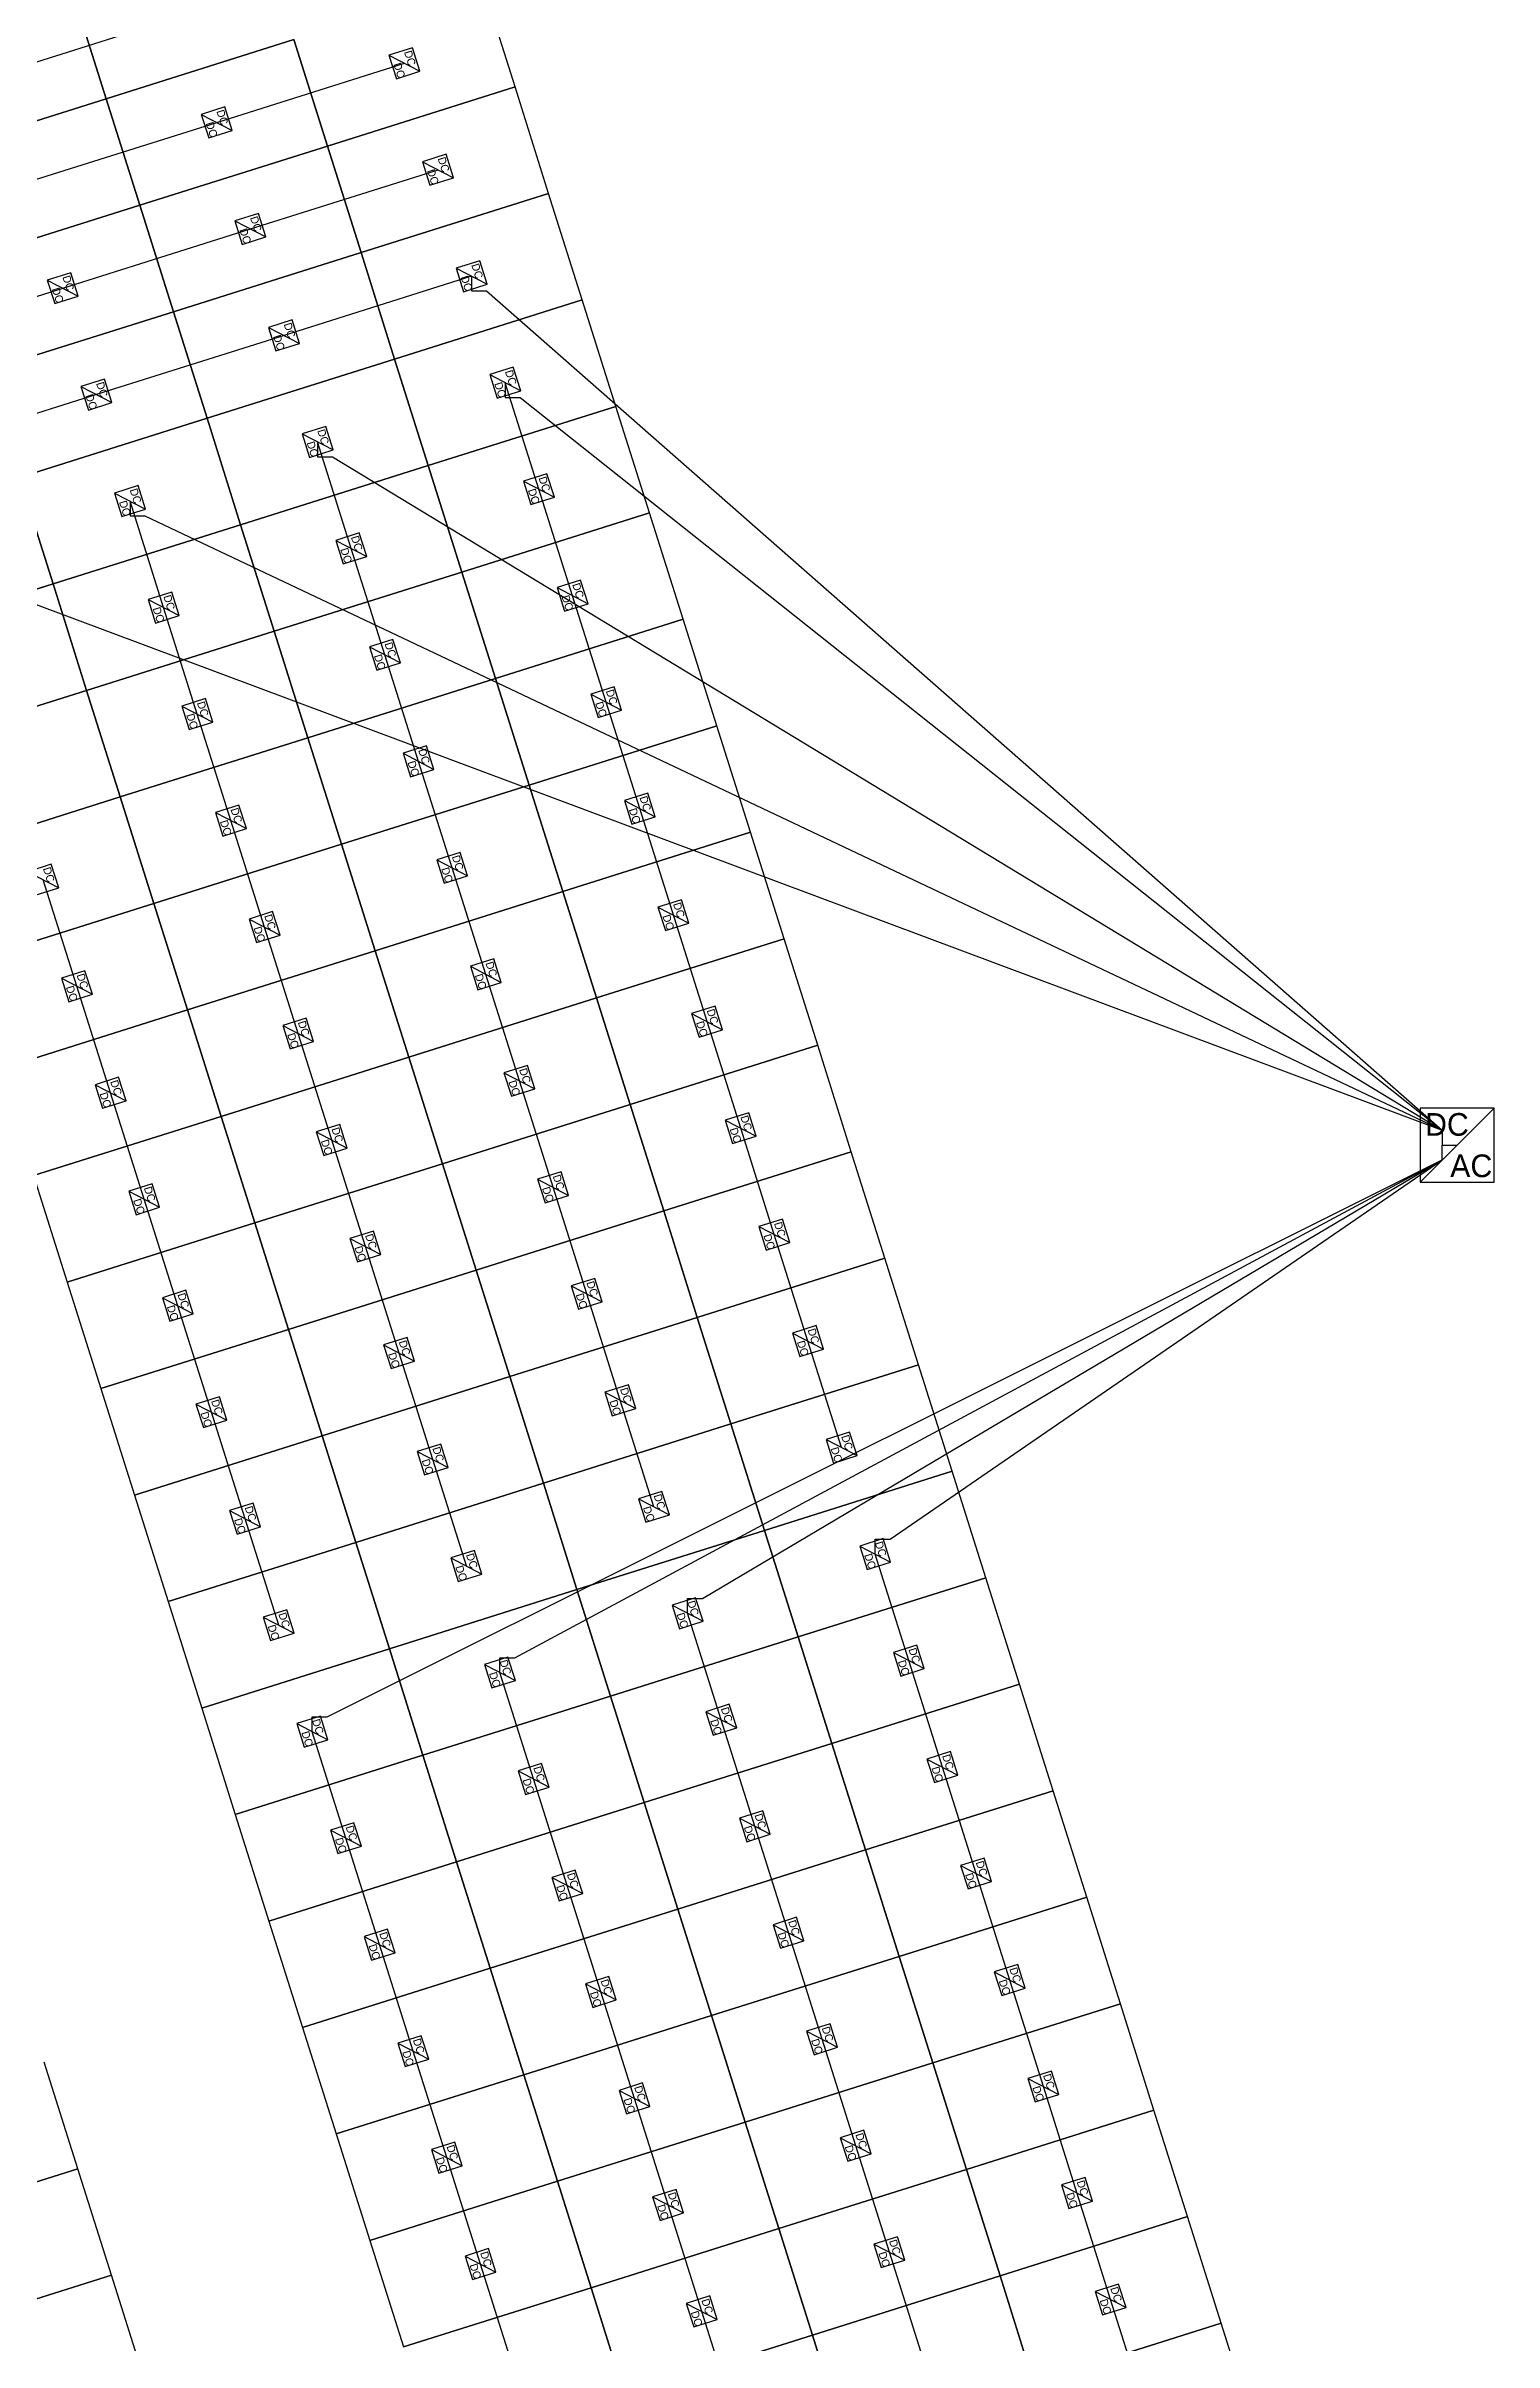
# Model space of a CAD drawing. Header units: feet. Extents: x -377 to 137, y -256 to 143.
# Drawn here: x -245.6 to -197.4, y -174.7 to -98.2 of the extents above; entities that cross this region are included whole.
import ezdxf

# ---------------------------------------------------------------- set-up
doc = ezdxf.new("R2010")
doc.units = ezdxf.units.FT
for name, color, linetype in [('Connections', 7, 'CONTINUOUS'), ('Inverters', 7, 'CONTINUOUS'), ('Modules', 7, 'CONTINUOUS'), ('Strings', 7, 'CONTINUOUS')]:
    doc.layers.add(name, color=color, linetype=linetype)

msp = doc.modelspace()

# ---------------------------------------------------------------- linework, layer by layer
at = {"layer": 'Connections', "color": 91}
for p, q in [((-231.413, -105.887), (-231.413, -106.379)), ((-231.413, -106.379), (-230.921, -106.379)), ((-230.921, -106.379), (-199.119, -134.318)), ((-230.294, -109.432), (-230.294, -109.924)), ((-230.294, -109.924), (-229.802, -109.924)), ((-229.802, -109.924), (-199.119, -134.318)), ((-236.537, -111.402), (-236.537, -111.894)), ((-236.537, -111.894), (-236.045, -111.894)), ((-236.045, -111.894), (-199.119, -134.318)), ((-242.78, -113.373), (-242.78, -113.865)), ((-242.78, -113.865), (-242.288, -113.865)), ((-242.288, -113.865), (-199.119, -134.318)), ((-248.53, -115.836), (-199.119, -134.318)), ((-199.119, -134.318), (-199.119, -134.811)), ((-199.119, -134.318), (-199.119, -134.811)), ((-199.119, -134.318), (-199.119, -134.811)), ((-199.119, -134.318), (-199.119, -134.811)), ((-199.119, -134.318), (-199.119, -134.811)), ((-199.119, -135.303), (-199.119, -134.811)), ((-199.119, -134.811), (-198.626, -134.811)), ((-199.119, -135.303), (-199.119, -134.811)), ((-199.119, -134.811), (-198.626, -134.811)), ((-199.119, -135.303), (-199.119, -134.811)), ((-199.119, -134.811), (-198.626, -134.811)), ((-199.119, -135.303), (-199.119, -134.811)), ((-199.119, -134.811), (-198.626, -134.811)), ((-199.119, -134.811), (-198.626, -134.811)), ((-199.119, -134.811), (-198.626, -134.811)), ((-199.119, -134.811), (-198.626, -134.811)), ((-199.119, -134.811), (-198.626, -134.811)), ((-199.119, -134.811), (-198.626, -134.811)), ((-236.222, -153.844), (-199.119, -135.303)), ((-229.979, -151.873), (-199.119, -135.303)), ((-223.737, -149.903), (-199.119, -135.303)), ((-217.494, -147.932), (-199.119, -135.303)), ((-217.986, -148.424), (-217.986, -147.932)), ((-217.986, -147.932), (-217.494, -147.932)), ((-224.229, -150.395), (-224.229, -149.903)), ((-224.229, -149.903), (-223.737, -149.903)), ((-230.471, -152.366), (-230.471, -151.873)), ((-230.471, -151.873), (-229.979, -151.873)), ((-236.714, -154.336), (-236.714, -153.844)), ((-236.714, -153.844), (-236.222, -153.844))]:
    msp.add_line(p, q, dxfattribs=at)
at = {"layer": 'Inverters'}
for p, q in [((-197.396, -133.58), (-199.857, -133.58)), ((-199.857, -133.58), (-199.857, -136.041)), ((-199.857, -136.041), (-197.396, -133.58)), ((-197.396, -136.041), (-197.396, -133.58)), ((-199.857, -136.041), (-197.396, -136.041))]:
    msp.add_line(p, q, dxfattribs=at)
at = {"layer": 'Modules', "color": 254}
for p, q in [((-229.97, -99.585), (-231.089, -96.04)), ((-244.694, -96.436), (-243.575, -99.981)), ((-243.575, -99.981), (-244.694, -96.436)), ((-243.575, -99.981), (-237.332, -98.01)), ((-237.332, -98.01), (-243.575, -99.981)), ((-237.332, -98.01), (-236.213, -101.555)), ((-236.213, -101.555), (-237.332, -98.01)), ((-233.384, -98.283), (-234.166, -98.53)), ((-234.166, -98.53), (-233.919, -99.312)), ((-234.166, -98.53), (-233.137, -99.065)), ((-233.137, -99.065), (-233.384, -98.283)), ((-233.919, -99.312), (-233.137, -99.065)), ((-249.817, -101.951), (-243.575, -99.981)), ((-243.575, -99.981), (-249.817, -101.951)), ((-243.575, -99.981), (-242.456, -103.526)), ((-242.456, -103.526), (-243.575, -99.981)), ((-236.213, -101.555), (-229.97, -99.585)), ((-229.97, -99.585), (-236.213, -101.555)), ((-228.851, -103.129), (-229.97, -99.585)), ((-239.626, -100.253), (-240.408, -100.5)), ((-240.408, -100.5), (-240.162, -101.283)), ((-240.408, -100.5), (-239.379, -101.036)), ((-239.379, -101.036), (-239.626, -100.253)), ((-242.456, -103.526), (-236.213, -101.555)), ((-236.213, -101.555), (-242.456, -103.526)), ((-240.162, -101.283), (-239.379, -101.036)), ((-236.213, -101.555), (-235.094, -105.1)), ((-235.094, -105.1), (-236.213, -101.555)), ((-232.265, -101.828), (-233.047, -102.075)), ((-233.047, -102.075), (-232.8, -102.857)), ((-233.047, -102.075), (-232.018, -102.61)), ((-232.018, -102.61), (-232.265, -101.828)), ((-235.094, -105.1), (-228.851, -103.129)), ((-228.851, -103.129), (-235.094, -105.1)), ((-232.8, -102.857), (-232.018, -102.61)), ((-227.733, -106.674), (-228.851, -103.129)), ((-248.698, -105.496), (-242.456, -103.526)), ((-242.456, -103.526), (-248.698, -105.496)), ((-242.456, -103.526), (-241.337, -107.07)), ((-241.337, -107.07), (-242.456, -103.526)), ((-238.507, -103.798), (-239.289, -104.045)), ((-238.26, -104.58), (-238.507, -103.798)), ((-239.289, -104.045), (-239.043, -104.827)), ((-239.289, -104.045), (-238.26, -104.58)), ((-239.043, -104.827), (-238.26, -104.58)), ((-241.337, -107.07), (-235.094, -105.1)), ((-235.094, -105.1), (-241.337, -107.07)), ((-235.094, -105.1), (-233.975, -108.645)), ((-233.975, -108.645), (-235.094, -105.1)), ((-231.146, -105.372), (-231.928, -105.619)), ((-230.899, -106.155), (-231.146, -105.372)), ((-244.75, -105.769), (-245.532, -106.016)), ((-245.532, -106.016), (-245.285, -106.798)), ((-245.532, -106.016), (-244.503, -106.551)), ((-244.503, -106.551), (-244.75, -105.769)), ((-231.928, -105.619), (-231.681, -106.402)), ((-231.928, -105.619), (-230.899, -106.155)), ((-231.681, -106.402), (-230.899, -106.155)), ((-245.285, -106.798), (-244.503, -106.551)), ((-233.975, -108.645), (-227.733, -106.674)), ((-227.733, -106.674), (-233.975, -108.645)), ((-226.614, -110.219), (-227.733, -106.674)), ((-247.58, -109.041), (-241.337, -107.07)), ((-241.337, -107.07), (-247.58, -109.041)), ((-241.337, -107.07), (-240.218, -110.615)), ((-240.218, -110.615), (-241.337, -107.07)), ((-237.388, -107.343), (-238.171, -107.59)), ((-238.171, -107.59), (-237.924, -108.372)), ((-238.171, -107.59), (-237.141, -108.125)), ((-237.141, -108.125), (-237.388, -107.343)), ((-237.924, -108.372), (-237.141, -108.125)), ((-240.218, -110.615), (-233.975, -108.645)), ((-233.975, -108.645), (-240.218, -110.615)), ((-233.975, -108.645), (-232.856, -112.189)), ((-232.856, -112.189), (-233.975, -108.645)), ((-230.027, -108.917), (-230.809, -109.164)), ((-230.809, -109.164), (-230.562, -109.946)), ((-230.809, -109.164), (-229.78, -109.699)), ((-229.78, -109.699), (-230.027, -108.917)), ((-243.631, -109.314), (-244.413, -109.56)), ((-244.413, -109.56), (-244.166, -110.343)), ((-244.413, -109.56), (-243.384, -110.096)), ((-243.384, -110.096), (-243.631, -109.314)), ((-230.562, -109.946), (-229.78, -109.699)), ((-246.461, -112.586), (-240.218, -110.615)), ((-240.218, -110.615), (-246.461, -112.586)), ((-244.166, -110.343), (-243.384, -110.096)), ((-240.218, -110.615), (-239.099, -114.16)), ((-239.099, -114.16), (-240.218, -110.615)), ((-232.856, -112.189), (-226.614, -110.219)), ((-226.614, -110.219), (-232.856, -112.189)), ((-225.495, -113.764), (-226.614, -110.219)), ((-236.269, -110.888), (-237.052, -111.135)), ((-237.052, -111.135), (-236.805, -111.917)), ((-237.052, -111.135), (-236.023, -111.67)), ((-236.023, -111.67), (-236.269, -110.888)), ((-239.099, -114.16), (-232.856, -112.189)), ((-232.856, -112.189), (-239.099, -114.16)), ((-236.805, -111.917), (-236.023, -111.67)), ((-232.856, -112.189), (-231.737, -115.734)), ((-231.737, -115.734), (-232.856, -112.189)), ((-246.461, -112.586), (-245.342, -116.131)), ((-245.342, -116.131), (-246.461, -112.586)), ((-242.512, -112.858), (-243.294, -113.105)), ((-243.294, -113.105), (-243.047, -113.887)), ((-243.294, -113.105), (-242.265, -113.641)), ((-242.265, -113.641), (-242.512, -112.858)), ((-228.908, -112.462), (-229.69, -112.709)), ((-229.69, -112.709), (-229.443, -113.491)), ((-229.69, -112.709), (-228.661, -113.244)), ((-228.661, -113.244), (-228.908, -112.462)), ((-243.047, -113.887), (-242.265, -113.641)), ((-231.737, -115.734), (-225.495, -113.764)), ((-225.495, -113.764), (-231.737, -115.734)), ((-229.443, -113.491), (-228.661, -113.244)), ((-224.376, -117.308), (-225.495, -113.764)), ((-245.342, -116.131), (-239.099, -114.16)), ((-239.099, -114.16), (-245.342, -116.131)), ((-239.099, -114.16), (-237.98, -117.705)), ((-237.98, -117.705), (-239.099, -114.16)), ((-235.151, -114.433), (-235.933, -114.679)), ((-234.904, -115.215), (-235.151, -114.433)), ((-235.933, -114.679), (-235.686, -115.462)), ((-235.933, -114.679), (-234.904, -115.215)), ((-235.686, -115.462), (-234.904, -115.215)), ((-251.584, -118.101), (-245.342, -116.131)), ((-245.342, -116.131), (-251.584, -118.101)), ((-245.342, -116.131), (-244.223, -119.675)), ((-244.223, -119.675), (-245.342, -116.131)), ((-237.98, -117.705), (-231.737, -115.734)), ((-231.737, -115.734), (-237.98, -117.705)), ((-231.737, -115.734), (-230.618, -119.279)), ((-230.618, -119.279), (-231.737, -115.734)), ((-227.789, -116.007), (-228.571, -116.254)), ((-227.542, -116.789), (-227.789, -116.007)), ((-241.393, -116.403), (-242.175, -116.65)), ((-242.175, -116.65), (-241.928, -117.432)), ((-242.175, -116.65), (-241.146, -117.185)), ((-241.146, -117.185), (-241.393, -116.403)), ((-228.571, -116.254), (-228.324, -117.036)), ((-228.571, -116.254), (-227.542, -116.789)), ((-228.324, -117.036), (-227.542, -116.789)), ((-244.223, -119.675), (-237.98, -117.705)), ((-237.98, -117.705), (-244.223, -119.675)), ((-241.928, -117.432), (-241.146, -117.185)), ((-237.98, -117.705), (-236.861, -121.25)), ((-236.861, -121.25), (-237.98, -117.705)), ((-230.618, -119.279), (-224.376, -117.308)), ((-224.376, -117.308), (-230.618, -119.279)), ((-223.257, -120.853), (-224.376, -117.308)), ((-234.032, -117.977), (-234.814, -118.224)), ((-234.814, -118.224), (-234.567, -119.006)), ((-234.814, -118.224), (-233.785, -118.76)), ((-233.785, -118.76), (-234.032, -117.977)), ((-234.567, -119.006), (-233.785, -118.76)), ((-250.465, -121.646), (-244.223, -119.675)), ((-244.223, -119.675), (-250.465, -121.646)), ((-244.223, -119.675), (-243.104, -123.22)), ((-243.104, -123.22), (-244.223, -119.675)), ((-240.274, -119.948), (-241.056, -120.195)), ((-240.027, -120.73), (-240.274, -119.948)), ((-236.861, -121.25), (-230.618, -119.279)), ((-230.618, -119.279), (-236.861, -121.25)), ((-230.618, -119.279), (-229.499, -122.824)), ((-229.499, -122.824), (-230.618, -119.279)), ((-226.67, -119.552), (-227.452, -119.799)), ((-227.452, -119.799), (-227.205, -120.581)), ((-227.452, -119.799), (-226.423, -120.334)), ((-226.423, -120.334), (-226.67, -119.552)), ((-241.056, -120.195), (-240.81, -120.977)), ((-241.056, -120.195), (-240.027, -120.73)), ((-240.81, -120.977), (-240.027, -120.73)), ((-227.205, -120.581), (-226.423, -120.334)), ((-243.104, -123.22), (-236.861, -121.25)), ((-236.861, -121.25), (-243.104, -123.22)), ((-236.861, -121.25), (-235.742, -124.794)), ((-235.742, -124.794), (-236.861, -121.25)), ((-232.913, -121.522), (-233.695, -121.769)), ((-232.666, -122.304), (-232.913, -121.522)), ((-229.499, -122.824), (-223.257, -120.853)), ((-223.257, -120.853), (-229.499, -122.824)), ((-222.138, -124.398), (-223.257, -120.853)), ((-233.695, -121.769), (-233.448, -122.551)), ((-233.695, -121.769), (-232.666, -122.304)), ((-235.742, -124.794), (-229.499, -122.824)), ((-229.499, -122.824), (-235.742, -124.794)), ((-233.448, -122.551), (-232.666, -122.304)), ((-229.499, -122.824), (-228.381, -126.369)), ((-228.381, -126.369), (-229.499, -122.824)), ((-249.346, -125.191), (-243.104, -123.22)), ((-243.104, -123.22), (-249.346, -125.191)), ((-243.104, -123.22), (-241.985, -126.765)), ((-241.985, -126.765), (-243.104, -123.22)), ((-239.155, -123.493), (-239.937, -123.74)), ((-239.937, -123.74), (-239.691, -124.522)), ((-239.937, -123.74), (-238.908, -124.275)), ((-238.908, -124.275), (-239.155, -123.493)), ((-225.551, -123.096), (-226.333, -123.343)), ((-226.333, -123.343), (-226.086, -124.125)), ((-226.333, -123.343), (-225.304, -123.879)), ((-225.304, -123.879), (-225.551, -123.096)), ((-239.691, -124.522), (-238.908, -124.275)), ((-228.381, -126.369), (-222.138, -124.398)), ((-222.138, -124.398), (-228.381, -126.369)), ((-226.086, -124.125), (-225.304, -123.879)), ((-221.019, -127.943), (-222.138, -124.398)), ((-241.985, -126.765), (-235.742, -124.794)), ((-235.742, -124.794), (-241.985, -126.765)), ((-235.742, -124.794), (-234.623, -128.339)), ((-234.623, -128.339), (-235.742, -124.794)), ((-231.794, -125.067), (-232.576, -125.314)), ((-232.576, -125.314), (-232.329, -126.096)), ((-232.576, -125.314), (-231.547, -125.849)), ((-231.547, -125.849), (-231.794, -125.067)), ((-245.398, -125.463), (-246.18, -125.71)), ((-246.18, -125.71), (-245.151, -126.245)), ((-245.151, -126.245), (-245.398, -125.463)), ((-232.329, -126.096), (-231.547, -125.849)), ((-248.228, -128.735), (-241.985, -126.765)), ((-241.985, -126.765), (-248.228, -128.735)), ((-245.933, -126.492), (-245.151, -126.245)), ((-241.985, -126.765), (-240.866, -130.31)), ((-240.866, -130.31), (-241.985, -126.765)), ((-234.623, -128.339), (-228.381, -126.369)), ((-228.381, -126.369), (-234.623, -128.339)), ((-228.381, -126.369), (-227.262, -129.913)), ((-227.262, -129.913), (-228.381, -126.369)), ((-224.432, -126.641), (-225.214, -126.888)), ((-224.185, -127.423), (-224.432, -126.641)), ((-238.036, -127.038), (-238.819, -127.284)), ((-238.819, -127.284), (-238.572, -128.067)), ((-238.819, -127.284), (-237.789, -127.82)), ((-237.789, -127.82), (-238.036, -127.038)), ((-225.214, -126.888), (-224.967, -127.67)), ((-225.214, -126.888), (-224.185, -127.423)), ((-224.967, -127.67), (-224.185, -127.423)), ((-240.866, -130.31), (-234.623, -128.339)), ((-234.623, -128.339), (-240.866, -130.31)), ((-238.572, -128.067), (-237.789, -127.82)), ((-234.623, -128.339), (-233.504, -131.884)), ((-233.504, -131.884), (-234.623, -128.339)), ((-227.262, -129.913), (-221.019, -127.943)), ((-221.019, -127.943), (-227.262, -129.913)), ((-219.9, -131.488), (-221.019, -127.943)), ((-244.279, -129.008), (-245.061, -129.255)), ((-244.032, -129.79), (-244.279, -129.008)), ((-230.675, -128.612), (-231.457, -128.859)), ((-231.457, -128.859), (-231.21, -129.641)), ((-231.457, -128.859), (-230.428, -129.394)), ((-230.428, -129.394), (-230.675, -128.612)), ((-245.061, -129.255), (-244.814, -130.037)), ((-245.061, -129.255), (-244.032, -129.79)), ((-244.814, -130.037), (-244.032, -129.79)), ((-233.504, -131.884), (-227.262, -129.913)), ((-227.262, -129.913), (-233.504, -131.884)), ((-231.21, -129.641), (-230.428, -129.394)), ((-227.262, -129.913), (-226.143, -133.458)), ((-226.143, -133.458), (-227.262, -129.913)), ((-247.109, -132.28), (-240.866, -130.31)), ((-240.866, -130.31), (-247.109, -132.28)), ((-240.866, -130.31), (-239.747, -133.854)), ((-239.747, -133.854), (-240.866, -130.31)), ((-236.917, -130.582), (-237.7, -130.829)), ((-236.671, -131.364), (-236.917, -130.582)), ((-223.313, -130.186), (-224.095, -130.433)), ((-224.095, -130.433), (-223.848, -131.215)), ((-224.095, -130.433), (-223.066, -130.968)), ((-223.066, -130.968), (-223.313, -130.186)), ((-237.7, -130.829), (-237.453, -131.611)), ((-237.7, -130.829), (-236.671, -131.364)), ((-237.453, -131.611), (-236.671, -131.364)), ((-223.848, -131.215), (-223.066, -130.968)), ((-239.747, -133.854), (-233.504, -131.884)), ((-233.504, -131.884), (-239.747, -133.854)), ((-233.504, -131.884), (-232.385, -135.429)), ((-232.385, -135.429), (-233.504, -131.884)), ((-229.556, -132.157), (-230.338, -132.403)), ((-229.309, -132.939), (-229.556, -132.157)), ((-226.143, -133.458), (-219.9, -131.488)), ((-219.9, -131.488), (-226.143, -133.458)), ((-218.781, -135.032), (-219.9, -131.488)), ((-243.16, -132.553), (-243.942, -132.8)), ((-243.942, -132.8), (-243.695, -133.582)), ((-243.942, -132.8), (-242.913, -133.335)), ((-242.913, -133.335), (-243.16, -132.553)), ((-230.338, -132.403), (-230.091, -133.186)), ((-230.338, -132.403), (-229.309, -132.939)), ((-230.091, -133.186), (-229.309, -132.939)), ((-243.695, -133.582), (-242.913, -133.335)), ((-232.385, -135.429), (-226.143, -133.458)), ((-226.143, -133.458), (-232.385, -135.429)), ((-226.143, -133.458), (-225.024, -137.003)), ((-225.024, -137.003), (-226.143, -133.458)), ((-222.194, -133.731), (-222.976, -133.978)), ((-221.947, -134.513), (-222.194, -133.731)), ((-245.99, -135.825), (-239.747, -133.854)), ((-239.747, -133.854), (-245.99, -135.825)), ((-239.747, -133.854), (-238.628, -137.399)), ((-238.628, -137.399), (-239.747, -133.854)), ((-235.798, -134.127), (-236.581, -134.374)), ((-236.581, -134.374), (-236.334, -135.156)), ((-236.581, -134.374), (-235.552, -134.909)), ((-235.552, -134.909), (-235.798, -134.127)), ((-222.976, -133.978), (-222.729, -134.76)), ((-222.976, -133.978), (-221.947, -134.513)), ((-222.729, -134.76), (-221.947, -134.513)), ((-236.334, -135.156), (-235.552, -134.909)), ((-225.024, -137.003), (-218.781, -135.032)), ((-218.781, -135.032), (-225.024, -137.003)), ((-217.662, -138.577), (-218.781, -135.032)), ((-245.99, -135.825), (-244.871, -139.37)), ((-238.628, -137.399), (-232.385, -135.429)), ((-232.385, -135.429), (-238.628, -137.399)), ((-232.385, -135.429), (-231.266, -138.974)), ((-231.266, -138.974), (-232.385, -135.429)), ((-228.437, -135.701), (-229.219, -135.948)), ((-229.219, -135.948), (-228.972, -136.73)), ((-229.219, -135.948), (-228.19, -136.483)), ((-228.19, -136.483), (-228.437, -135.701)), ((-242.041, -136.098), (-242.823, -136.345)), ((-242.823, -136.345), (-242.576, -137.127)), ((-242.823, -136.345), (-241.794, -136.88)), ((-241.794, -136.88), (-242.041, -136.098)), ((-228.972, -136.73), (-228.19, -136.483)), ((-244.871, -139.37), (-238.628, -137.399)), ((-238.628, -137.399), (-244.871, -139.37)), ((-242.576, -137.127), (-241.794, -136.88)), ((-238.628, -137.399), (-237.509, -140.944)), ((-237.509, -140.944), (-238.628, -137.399)), ((-231.266, -138.974), (-225.024, -137.003)), ((-225.024, -137.003), (-231.266, -138.974)), ((-225.024, -137.003), (-223.905, -140.548)), ((-223.905, -140.548), (-225.024, -137.003)), ((-221.075, -137.276), (-221.857, -137.522)), ((-221.857, -137.522), (-221.611, -138.305)), ((-221.857, -137.522), (-220.828, -138.058)), ((-220.828, -138.058), (-221.075, -137.276)), ((-234.68, -137.672), (-235.462, -137.919)), ((-235.462, -137.919), (-235.215, -138.701)), ((-235.462, -137.919), (-234.433, -138.454)), ((-234.433, -138.454), (-234.68, -137.672)), ((-221.611, -138.305), (-220.828, -138.058)), ((-237.509, -140.944), (-231.266, -138.974)), ((-231.266, -138.974), (-237.509, -140.944)), ((-235.215, -138.701), (-234.433, -138.454)), ((-231.266, -138.974), (-230.147, -142.518)), ((-230.147, -142.518), (-231.266, -138.974)), ((-223.905, -140.548), (-217.662, -138.577)), ((-217.662, -138.577), (-223.905, -140.548)), ((-216.543, -142.122), (-217.662, -138.577)), ((-244.871, -139.37), (-243.752, -142.915)), ((-240.922, -139.642), (-241.704, -139.889)), ((-240.675, -140.425), (-240.922, -139.642)), ((-227.318, -139.246), (-228.1, -139.493)), ((-228.1, -139.493), (-227.853, -140.275)), ((-228.1, -139.493), (-227.071, -140.028)), ((-227.071, -140.028), (-227.318, -139.246)), ((-241.704, -139.889), (-241.458, -140.671)), ((-241.704, -139.889), (-240.675, -140.425)), ((-241.458, -140.671), (-240.675, -140.425)), ((-230.147, -142.518), (-223.905, -140.548)), ((-223.905, -140.548), (-230.147, -142.518)), ((-227.853, -140.275), (-227.071, -140.028)), ((-223.905, -140.548), (-222.786, -144.093)), ((-222.786, -144.093), (-223.905, -140.548)), ((-243.752, -142.915), (-237.509, -140.944)), ((-237.509, -140.944), (-243.752, -142.915)), ((-237.509, -140.944), (-236.39, -144.489)), ((-236.39, -144.489), (-237.509, -140.944)), ((-233.561, -141.217), (-234.343, -141.464)), ((-233.314, -141.999), (-233.561, -141.217)), ((-219.956, -140.82), (-220.738, -141.067)), ((-220.738, -141.067), (-220.492, -141.849)), ((-220.738, -141.067), (-219.709, -141.602)), ((-219.709, -141.602), (-219.956, -140.82)), ((-234.343, -141.464), (-234.096, -142.246)), ((-234.343, -141.464), (-233.314, -141.999)), ((-234.096, -142.246), (-233.314, -141.999)), ((-222.786, -144.093), (-216.543, -142.122)), ((-216.543, -142.122), (-222.786, -144.093)), ((-220.492, -141.849), (-219.709, -141.602)), ((-215.424, -145.667), (-216.543, -142.122)), ((-243.752, -142.915), (-242.633, -146.459)), ((-236.39, -144.489), (-230.147, -142.518)), ((-230.147, -142.518), (-236.39, -144.489)), ((-230.147, -142.518), (-229.028, -146.063)), ((-229.028, -146.063), (-230.147, -142.518)), ((-226.199, -142.791), (-226.981, -143.038)), ((-225.952, -143.573), (-226.199, -142.791)), ((-239.803, -143.187), (-240.585, -143.434)), ((-240.585, -143.434), (-240.339, -144.216)), ((-240.585, -143.434), (-239.556, -143.969)), ((-239.556, -143.969), (-239.803, -143.187)), ((-226.981, -143.038), (-226.734, -143.82)), ((-226.981, -143.038), (-225.952, -143.573)), ((-226.734, -143.82), (-225.952, -143.573)), ((-240.339, -144.216), (-239.556, -143.969)), ((-229.028, -146.063), (-222.786, -144.093)), ((-222.786, -144.093), (-229.028, -146.063)), ((-222.786, -144.093), (-221.667, -147.637)), ((-221.667, -147.637), (-222.786, -144.093)), ((-218.837, -144.365), (-219.62, -144.612)), ((-218.59, -145.147), (-218.837, -144.365)), ((-242.633, -146.459), (-236.39, -144.489)), ((-236.39, -144.489), (-242.633, -146.459)), ((-236.39, -144.489), (-235.271, -148.034)), ((-235.271, -148.034), (-236.39, -144.489)), ((-232.442, -144.761), (-233.224, -145.008)), ((-233.224, -145.008), (-232.977, -145.79)), ((-233.224, -145.008), (-232.195, -145.544)), ((-232.195, -145.544), (-232.442, -144.761)), ((-219.62, -144.612), (-219.373, -145.394)), ((-219.62, -144.612), (-218.59, -145.147)), ((-219.373, -145.394), (-218.59, -145.147)), ((-232.977, -145.79), (-232.195, -145.544)), ((-221.667, -147.637), (-215.424, -145.667)), ((-215.424, -145.667), (-221.667, -147.637)), ((-214.305, -149.212), (-215.424, -145.667)), ((-242.633, -146.459), (-241.514, -150.004)), ((-238.684, -146.732), (-239.467, -146.979)), ((-238.437, -147.514), (-238.684, -146.732)), ((-235.271, -148.034), (-229.028, -146.063)), ((-229.028, -146.063), (-235.271, -148.034)), ((-229.028, -146.063), (-227.91, -149.608)), ((-227.91, -149.608), (-229.028, -146.063)), ((-225.08, -146.336), (-225.862, -146.583)), ((-225.862, -146.583), (-225.615, -147.365)), ((-225.862, -146.583), (-224.833, -147.118)), ((-224.833, -147.118), (-225.08, -146.336)), ((-239.467, -146.979), (-239.22, -147.761)), ((-239.467, -146.979), (-238.437, -147.514)), ((-239.22, -147.761), (-238.437, -147.514)), ((-225.615, -147.365), (-224.833, -147.118)), ((-241.514, -150.004), (-235.271, -148.034)), ((-235.271, -148.034), (-241.514, -150.004)), ((-235.271, -148.034), (-234.152, -151.578)), ((-234.152, -151.578), (-235.271, -148.034)), ((-227.91, -149.608), (-221.667, -147.637)), ((-221.667, -147.637), (-227.91, -149.608)), ((-221.667, -147.637), (-220.548, -151.182)), ((-220.548, -151.182), (-221.667, -147.637)), ((-217.718, -147.91), (-218.501, -148.157)), ((-218.501, -148.157), (-218.254, -148.939)), ((-218.501, -148.157), (-217.472, -148.692)), ((-217.472, -148.692), (-217.718, -147.91)), ((-231.323, -148.306), (-232.105, -148.553)), ((-232.105, -148.553), (-231.858, -149.335)), ((-232.105, -148.553), (-231.076, -149.088)), ((-231.076, -149.088), (-231.323, -148.306)), ((-218.254, -148.939), (-217.472, -148.692)), ((-234.152, -151.578), (-227.91, -149.608)), ((-227.91, -149.608), (-234.152, -151.578)), ((-231.858, -149.335), (-231.076, -149.088)), ((-227.91, -149.608), (-226.791, -153.153)), ((-226.791, -153.153), (-227.91, -149.608)), ((-220.548, -151.182), (-214.305, -149.212)), ((-214.305, -149.212), (-220.548, -151.182)), ((-213.186, -152.756), (-214.305, -149.212)), ((-241.514, -150.004), (-240.395, -153.549)), ((-237.565, -150.277), (-238.348, -150.524)), ((-238.348, -150.524), (-238.101, -151.306)), ((-238.348, -150.524), (-237.319, -151.059)), ((-237.319, -151.059), (-237.565, -150.277)), ((-223.961, -149.88), (-224.743, -150.127)), ((-224.743, -150.127), (-224.496, -150.909)), ((-224.743, -150.127), (-223.714, -150.663)), ((-223.714, -150.663), (-223.961, -149.88)), ((-238.101, -151.306), (-237.319, -151.059)), ((-226.791, -153.153), (-220.548, -151.182)), ((-220.548, -151.182), (-226.791, -153.153)), ((-224.496, -150.909), (-223.714, -150.663)), ((-220.548, -151.182), (-219.429, -154.727)), ((-219.429, -154.727), (-220.548, -151.182)), ((-240.395, -153.549), (-234.152, -151.578)), ((-234.152, -151.578), (-240.395, -153.549)), ((-234.152, -151.578), (-233.033, -155.123)), ((-233.033, -155.123), (-234.152, -151.578)), ((-230.204, -151.851), (-230.986, -152.098)), ((-230.986, -152.098), (-230.739, -152.88)), ((-230.986, -152.098), (-229.957, -152.633)), ((-229.957, -152.633), (-230.204, -151.851)), ((-216.599, -151.455), (-217.382, -151.702)), ((-217.382, -151.702), (-217.135, -152.484)), ((-217.382, -151.702), (-216.353, -152.237)), ((-216.353, -152.237), (-216.599, -151.455)), ((-230.739, -152.88), (-229.957, -152.633)), ((-219.429, -154.727), (-213.186, -152.756)), ((-213.186, -152.756), (-219.429, -154.727)), ((-217.135, -152.484), (-216.353, -152.237)), ((-212.067, -156.301), (-213.186, -152.756)), ((-240.395, -153.549), (-239.276, -157.094)), ((-233.033, -155.123), (-226.791, -153.153)), ((-226.791, -153.153), (-233.033, -155.123)), ((-226.791, -153.153), (-225.672, -156.697)), ((-225.672, -156.697), (-226.791, -153.153)), ((-222.842, -153.425), (-223.624, -153.672)), ((-222.595, -154.207), (-222.842, -153.425)), ((-236.446, -153.822), (-237.229, -154.068)), ((-237.229, -154.068), (-236.982, -154.851)), ((-237.229, -154.068), (-236.2, -154.604)), ((-236.2, -154.604), (-236.446, -153.822)), ((-223.624, -153.672), (-223.377, -154.454)), ((-223.624, -153.672), (-222.595, -154.207)), ((-223.377, -154.454), (-222.595, -154.207)), ((-239.276, -157.094), (-233.033, -155.123)), ((-233.033, -155.123), (-239.276, -157.094)), ((-236.982, -154.851), (-236.2, -154.604)), ((-233.033, -155.123), (-231.914, -158.668)), ((-231.914, -158.668), (-233.033, -155.123)), ((-225.672, -156.697), (-219.429, -154.727)), ((-219.429, -154.727), (-225.672, -156.697)), ((-219.429, -154.727), (-218.31, -158.272)), ((-218.31, -158.272), (-219.429, -154.727)), ((-215.481, -154.999), (-216.263, -155.246)), ((-215.234, -155.782), (-215.481, -154.999)), ((-229.085, -155.396), (-229.867, -155.643)), ((-229.867, -155.643), (-229.62, -156.425)), ((-229.867, -155.643), (-228.838, -156.178)), ((-228.838, -156.178), (-229.085, -155.396)), ((-216.263, -155.246), (-216.016, -156.029)), ((-216.263, -155.246), (-215.234, -155.782)), ((-216.016, -156.029), (-215.234, -155.782)), ((-229.62, -156.425), (-228.838, -156.178)), ((-218.31, -158.272), (-212.067, -156.301)), ((-212.067, -156.301), (-218.31, -158.272)), ((-210.948, -159.846), (-212.067, -156.301)), ((-239.276, -157.094), (-238.157, -160.639)), ((-235.328, -157.366), (-236.11, -157.613)), ((-235.081, -158.148), (-235.328, -157.366)), ((-231.914, -158.668), (-225.672, -156.697)), ((-225.672, -156.697), (-231.914, -158.668)), ((-225.672, -156.697), (-224.553, -160.242)), ((-224.553, -160.242), (-225.672, -156.697)), ((-221.723, -156.97), (-222.505, -157.217)), ((-222.505, -157.217), (-222.258, -157.999)), ((-222.505, -157.217), (-221.476, -157.752)), ((-221.476, -157.752), (-221.723, -156.97)), ((-236.11, -157.613), (-235.863, -158.395)), ((-236.11, -157.613), (-235.081, -158.148)), ((-235.863, -158.395), (-235.081, -158.148)), ((-222.258, -157.999), (-221.476, -157.752)), ((-238.157, -160.639), (-231.914, -158.668)), ((-231.914, -158.668), (-238.157, -160.639)), ((-231.914, -158.668), (-230.795, -162.213)), ((-230.795, -162.213), (-231.914, -158.668)), ((-227.966, -158.941), (-228.748, -159.187)), ((-227.719, -159.723), (-227.966, -158.941)), ((-224.553, -160.242), (-218.31, -158.272)), ((-218.31, -158.272), (-224.553, -160.242)), ((-218.31, -158.272), (-217.191, -161.816)), ((-217.191, -161.816), (-218.31, -158.272)), ((-214.362, -158.544), (-215.144, -158.791)), ((-215.144, -158.791), (-214.897, -159.573)), ((-215.144, -158.791), (-214.115, -159.326)), ((-214.115, -159.326), (-214.362, -158.544)), ((-228.748, -159.187), (-228.501, -159.97)), ((-228.748, -159.187), (-227.719, -159.723)), ((-228.501, -159.97), (-227.719, -159.723)), ((-214.897, -159.573), (-214.115, -159.326)), ((-230.795, -162.213), (-224.553, -160.242)), ((-224.553, -160.242), (-230.795, -162.213)), ((-224.553, -160.242), (-223.434, -163.787)), ((-223.434, -163.787), (-224.553, -160.242)), ((-217.191, -161.816), (-210.948, -159.846)), ((-210.948, -159.846), (-217.191, -161.816)), ((-209.829, -163.391), (-210.948, -159.846)), ((-238.157, -160.639), (-237.038, -164.183)), ((-234.209, -160.911), (-234.991, -161.158)), ((-234.991, -161.158), (-234.744, -161.94)), ((-234.991, -161.158), (-233.962, -161.693)), ((-233.962, -161.693), (-234.209, -160.911)), ((-220.604, -160.515), (-221.386, -160.762)), ((-221.386, -160.762), (-221.14, -161.544)), ((-221.386, -160.762), (-220.357, -161.297)), ((-220.357, -161.297), (-220.604, -160.515)), ((-234.744, -161.94), (-233.962, -161.693)), ((-223.434, -163.787), (-217.191, -161.816)), ((-217.191, -161.816), (-223.434, -163.787)), ((-221.14, -161.544), (-220.357, -161.297)), ((-217.191, -161.816), (-216.072, -165.361)), ((-216.072, -165.361), (-217.191, -161.816)), ((-237.038, -164.183), (-230.795, -162.213)), ((-230.795, -162.213), (-237.038, -164.183)), ((-230.795, -162.213), (-229.676, -165.758)), ((-229.676, -165.758), (-230.795, -162.213)), ((-226.847, -162.485), (-227.629, -162.732)), ((-227.629, -162.732), (-227.382, -163.514)), ((-227.629, -162.732), (-226.6, -163.268)), ((-226.6, -163.268), (-226.847, -162.485)), ((-213.243, -162.089), (-214.025, -162.336)), ((-214.025, -162.336), (-213.778, -163.118)), ((-214.025, -162.336), (-212.996, -162.871)), ((-212.996, -162.871), (-213.243, -162.089)), ((-227.382, -163.514), (-226.6, -163.268)), ((-216.072, -165.361), (-209.829, -163.391)), ((-209.829, -163.391), (-216.072, -165.361)), ((-213.778, -163.118), (-212.996, -162.871)), ((-208.711, -166.935), (-209.829, -163.391)), ((-237.038, -164.183), (-235.919, -167.728)), ((-229.676, -165.758), (-223.434, -163.787)), ((-223.434, -163.787), (-229.676, -165.758)), ((-223.434, -163.787), (-222.315, -167.332)), ((-222.315, -167.332), (-223.434, -163.787)), ((-219.485, -164.06), (-220.268, -164.306)), ((-220.268, -164.306), (-220.021, -165.089)), ((-220.268, -164.306), (-219.238, -164.842)), ((-219.238, -164.842), (-219.485, -164.06)), ((-233.09, -164.456), (-233.872, -164.703)), ((-233.872, -164.703), (-233.625, -165.485)), ((-233.872, -164.703), (-232.843, -165.238)), ((-232.843, -165.238), (-233.09, -164.456)), ((-220.021, -165.089), (-219.238, -164.842)), ((-244.516, -168.888), (-245.635, -165.343)), ((-235.919, -167.728), (-229.676, -165.758)), ((-229.676, -165.758), (-235.919, -167.728)), ((-233.625, -165.485), (-232.843, -165.238)), ((-229.676, -165.758), (-228.558, -169.302)), ((-228.558, -169.302), (-229.676, -165.758)), ((-222.315, -167.332), (-216.072, -165.361)), ((-216.072, -165.361), (-222.315, -167.332)), ((-216.072, -165.361), (-214.953, -168.906)), ((-214.953, -168.906), (-216.072, -165.361)), ((-212.124, -165.634), (-212.906, -165.881)), ((-211.877, -166.416), (-212.124, -165.634)), ((-225.728, -166.03), (-226.51, -166.277)), ((-226.51, -166.277), (-226.263, -167.059)), ((-226.51, -166.277), (-225.481, -166.812)), ((-225.481, -166.812), (-225.728, -166.03)), ((-212.906, -165.881), (-212.659, -166.663)), ((-212.906, -165.881), (-211.877, -166.416)), ((-212.659, -166.663), (-211.877, -166.416)), ((-228.558, -169.302), (-222.315, -167.332)), ((-222.315, -167.332), (-228.558, -169.302)), ((-226.263, -167.059), (-225.481, -166.812)), ((-222.315, -167.332), (-221.196, -170.877)), ((-221.196, -170.877), (-222.315, -167.332)), ((-214.953, -168.906), (-208.711, -166.935)), ((-208.711, -166.935), (-214.953, -168.906)), ((-207.592, -170.48), (-208.711, -166.935)), ((-235.919, -167.728), (-234.8, -171.273)), ((-231.971, -168.001), (-232.753, -168.248)), ((-231.724, -168.783), (-231.971, -168.001)), ((-218.366, -167.604), (-219.149, -167.851)), ((-219.149, -167.851), (-218.902, -168.633)), ((-219.149, -167.851), (-218.12, -168.387)), ((-218.12, -168.387), (-218.366, -167.604)), ((-250.759, -170.858), (-244.516, -168.888)), ((-244.516, -168.888), (-250.759, -170.858)), ((-243.397, -172.432), (-244.516, -168.888)), ((-232.753, -168.248), (-232.506, -169.03)), ((-232.753, -168.248), (-231.724, -168.783)), ((-232.506, -169.03), (-231.724, -168.783)), ((-221.196, -170.877), (-214.953, -168.906)), ((-214.953, -168.906), (-221.196, -170.877)), ((-218.902, -168.633), (-218.12, -168.387)), ((-214.953, -168.906), (-213.834, -172.451)), ((-213.834, -172.451), (-214.953, -168.906)), ((-234.8, -171.273), (-228.558, -169.302)), ((-228.558, -169.302), (-234.8, -171.273)), ((-228.558, -169.302), (-227.439, -172.847)), ((-227.439, -172.847), (-228.558, -169.302)), ((-224.609, -169.575), (-225.391, -169.822)), ((-224.362, -170.357), (-224.609, -169.575)), ((-211.005, -169.179), (-211.787, -169.425)), ((-211.787, -169.425), (-211.54, -170.208)), ((-211.787, -169.425), (-210.758, -169.961)), ((-210.758, -169.961), (-211.005, -169.179)), ((-225.391, -169.822), (-225.144, -170.604)), ((-225.391, -169.822), (-224.362, -170.357)), ((-225.144, -170.604), (-224.362, -170.357)), ((-211.54, -170.208), (-210.758, -169.961)), ((-227.439, -172.847), (-221.196, -170.877)), ((-221.196, -170.877), (-227.439, -172.847)), ((-221.196, -170.877), (-220.077, -174.421)), ((-220.077, -174.421), (-221.196, -170.877)), ((-217.247, -171.149), (-218.03, -171.396)), ((-217.001, -171.931), (-217.247, -171.149)), ((-213.834, -172.451), (-207.592, -170.48)), ((-207.592, -170.48), (-213.834, -172.451)), ((-206.473, -174.025), (-207.592, -170.48)), ((-234.8, -171.273), (-233.681, -174.818)), ((-230.852, -171.545), (-231.634, -171.792)), ((-231.634, -171.792), (-231.387, -172.575)), ((-231.634, -171.792), (-230.605, -172.328)), ((-230.605, -172.328), (-230.852, -171.545)), ((-218.03, -171.396), (-217.783, -172.178)), ((-218.03, -171.396), (-217.001, -171.931)), ((-217.783, -172.178), (-217.001, -171.931)), ((-249.64, -174.403), (-243.397, -172.432)), ((-243.397, -172.432), (-249.64, -174.403)), ((-242.278, -175.977), (-243.397, -172.432)), ((-231.387, -172.575), (-230.605, -172.328)), ((-220.077, -174.421), (-213.834, -172.451)), ((-213.834, -172.451), (-220.077, -174.421)), ((-213.834, -172.451), (-212.715, -175.996)), ((-212.715, -175.996), (-213.834, -172.451)), ((-209.886, -172.723), (-210.668, -172.97)), ((-209.639, -173.506), (-209.886, -172.723)), ((-233.681, -174.818), (-227.439, -172.847)), ((-227.439, -172.847), (-233.681, -174.818)), ((-227.439, -172.847), (-226.32, -176.392)), ((-226.32, -176.392), (-227.439, -172.847)), ((-223.49, -173.12), (-224.272, -173.367)), ((-224.272, -173.367), (-224.025, -174.149)), ((-224.272, -173.367), (-223.243, -173.902)), ((-223.243, -173.902), (-223.49, -173.12)), ((-210.668, -172.97), (-210.421, -173.752)), ((-210.668, -172.97), (-209.639, -173.506)), ((-224.025, -174.149), (-223.243, -173.902)), ((-212.715, -175.996), (-206.473, -174.025)), ((-206.473, -174.025), (-212.715, -175.996)), ((-210.421, -173.752), (-209.639, -173.506)), ((-205.354, -177.57), (-206.473, -174.025)), ((-226.32, -176.392), (-220.077, -174.421)), ((-220.077, -174.421), (-226.32, -176.392)), ((-220.077, -174.421), (-218.958, -177.966)), ((-218.958, -177.966), (-220.077, -174.421))]:
    msp.add_line(p, q, dxfattribs=at)
at = {"layer": 'Strings', "color": 11}
for p, q in [((-241.013, -97.223), (-247.256, -99.194)), ((-239.894, -100.768), (-233.651, -98.797)), ((-246.137, -102.739), (-239.894, -100.768)), ((-238.775, -104.313), (-232.532, -102.342)), ((-245.018, -106.283), (-238.775, -104.313)), ((-231.413, -105.887), (-237.656, -107.858)), ((-251.26, -108.254), (-245.018, -106.283)), ((-237.656, -107.858), (-243.899, -109.828)), ((-243.899, -109.828), (-250.141, -111.799)), ((-229.175, -112.977), (-230.294, -109.432)), ((-235.418, -114.947), (-236.537, -111.402)), ((-228.057, -116.521), (-229.175, -112.977)), ((-241.661, -116.918), (-242.78, -113.373)), ((-234.299, -118.492), (-235.418, -114.947)), ((-240.542, -120.462), (-241.661, -116.918)), ((-226.938, -120.066), (-228.057, -116.521)), ((-233.18, -122.037), (-234.299, -118.492)), ((-239.423, -124.007), (-240.542, -120.462)), ((-225.819, -123.611), (-226.938, -120.066)), ((-232.061, -125.581), (-233.18, -122.037)), ((-223.581, -130.7), (-225.819, -123.611)), ((-238.304, -127.552), (-239.423, -124.007)), ((-244.547, -129.523), (-245.666, -125.978)), ((-230.942, -129.126), (-232.061, -125.581)), ((-237.185, -131.097), (-238.304, -127.552)), ((-229.823, -132.671), (-230.942, -129.126)), ((-243.428, -133.067), (-244.547, -129.523)), ((-222.462, -134.245), (-223.581, -130.7)), ((-234.947, -138.186), (-237.185, -131.097)), ((-228.704, -136.216), (-229.823, -132.671)), ((-242.309, -136.612), (-243.428, -133.067)), ((-221.343, -137.79), (-222.462, -134.245)), ((-241.19, -140.157), (-242.309, -136.612)), ((-227.586, -139.761), (-228.704, -136.216)), ((-233.828, -141.731), (-234.947, -138.186)), ((-220.224, -141.335), (-221.343, -137.79)), ((-226.467, -143.305), (-227.586, -139.761)), ((-240.071, -143.702), (-241.19, -140.157)), ((-219.105, -144.88), (-220.224, -141.335)), ((-232.709, -145.276), (-233.828, -141.731)), ((-225.348, -146.85), (-226.467, -143.305)), ((-238.952, -147.247), (-240.071, -143.702)), ((-231.59, -148.821), (-232.709, -145.276)), ((-237.833, -150.791), (-238.952, -147.247)), ((-216.867, -151.969), (-217.986, -148.424)), ((-223.11, -153.94), (-224.229, -150.395)), ((-215.748, -155.514), (-216.867, -151.969)), ((-229.352, -155.91), (-230.471, -152.366)), ((-235.595, -157.881), (-236.714, -154.336)), ((-221.991, -157.485), (-223.11, -153.94)), ((-228.234, -159.455), (-229.352, -155.91)), ((-214.629, -159.059), (-215.748, -155.514)), ((-234.476, -161.426), (-235.595, -157.881)), ((-219.753, -164.574), (-221.991, -157.485)), ((-227.115, -163), (-228.234, -159.455)), ((-213.51, -162.604), (-214.629, -159.059)), ((-233.357, -164.97), (-234.476, -161.426)), ((-212.391, -166.148), (-213.51, -162.604)), ((-225.996, -166.545), (-227.115, -163)), ((-232.238, -168.515), (-233.357, -164.97)), ((-218.634, -168.119), (-219.753, -164.574)), ((-224.877, -170.089), (-225.996, -166.545)), ((-210.153, -173.238), (-212.391, -166.148)), ((-217.515, -171.664), (-218.634, -168.119)), ((-231.119, -172.06), (-232.238, -168.515)), ((-223.758, -173.634), (-224.877, -170.089)), ((-216.396, -175.208), (-217.515, -171.664)), ((-230, -175.605), (-231.119, -172.06)), ((-209.035, -176.783), (-210.153, -173.238)), ((-222.639, -177.179), (-223.758, -173.634))]:
    msp.add_line(p, q, dxfattribs=at)

# ---------------------------------------------------------------- texts
at = {"layer": 'Inverters'}
for s, p in [('DC', (-199.693, -134.499)), ('AC', (-198.856, -135.877))]:
    msp.add_text(s, height=0.7546, dxfattribs=at).set_placement(p)
at = {"layer": 'Modules'}
for p in [(-233.666, -98.424), (-234.02, -98.828), (-240.263, -100.798), (-239.909, -100.394), (-232.901, -102.373), (-232.547, -101.968), (-238.79, -103.939), (-239.144, -104.343), (-231.428, -105.513), (-245.032, -105.91), (-231.782, -105.917), (-245.386, -106.314), (-237.671, -107.484), (-238.025, -107.888), (-230.309, -109.058), (-244.268, -109.859), (-243.913, -109.454), (-230.663, -109.462), (-236.906, -111.433), (-236.552, -111.029), (-242.795, -112.999), (-229.544, -113.007), (-229.19, -112.603), (-243.149, -113.403), (-235.433, -114.573), (-235.787, -114.978), (-228.071, -116.148), (-242.03, -116.948), (-241.676, -116.544), (-228.425, -116.552), (-234.668, -118.522), (-234.314, -118.118), (-226.952, -119.692), (-240.911, -120.493), (-240.557, -120.089), (-227.306, -120.097), (-233.549, -122.067), (-233.195, -121.663), (-239.438, -123.633), (-226.187, -123.641), (-225.833, -123.237), (-239.792, -124.038), (-232.076, -125.208), (-245.68, -125.604), (-232.43, -125.612), (-224.714, -126.782), (-238.673, -127.582), (-238.319, -127.178), (-225.069, -127.186), (-244.561, -129.149), (-231.311, -129.157), (-230.957, -128.752), (-244.916, -129.553), (-237.2, -130.723), (-223.95, -130.731), (-223.596, -130.327), (-237.554, -131.127), (-243.443, -132.694), (-230.192, -132.701), (-229.838, -132.297), (-243.797, -133.098), (-236.081, -134.268), (-222.831, -134.276), (-222.477, -133.871), (-236.435, -134.672), (-228.719, -135.842), (-242.678, -136.643), (-242.324, -136.238), (-229.073, -136.246), (-221.358, -137.416), (-235.316, -138.217), (-234.962, -137.813), (-221.712, -137.82), (-241.205, -139.783), (-227.954, -139.791), (-227.6, -139.387), (-241.559, -140.187), (-233.843, -141.357), (-220.593, -141.365), (-220.239, -140.961), (-234.197, -141.762), (-226.481, -142.932), (-240.44, -143.732), (-240.086, -143.328), (-226.835, -143.336), (-219.12, -144.506), (-232.724, -144.902), (-219.474, -144.91), (-233.078, -145.306), (-225.362, -146.476), (-239.321, -147.277), (-238.967, -146.873), (-225.717, -146.881), (-218.001, -148.051), (-231.959, -148.851), (-231.605, -148.447), (-218.355, -148.455), (-237.848, -150.418), (-224.598, -150.425), (-224.244, -150.021), (-238.202, -150.822), (-230.486, -151.992), (-217.236, -152), (-216.882, -151.595), (-230.84, -152.396), (-223.125, -153.566), (-237.083, -154.366), (-236.729, -153.962), (-223.479, -153.97), (-215.763, -155.14), (-229.721, -155.941), (-229.367, -155.537), (-216.117, -155.544), (-222.006, -157.111), (-235.964, -157.911), (-235.61, -157.507), (-222.36, -157.515), (-214.644, -158.685), (-228.602, -159.486), (-228.248, -159.081), (-214.998, -159.089), (-234.491, -161.052), (-221.241, -161.06), (-220.887, -160.656), (-234.845, -161.456), (-227.129, -162.626), (-213.879, -162.634), (-213.525, -162.23), (-227.483, -163.03), (-219.768, -164.2), (-233.726, -165.001), (-233.372, -164.597), (-220.122, -164.605), (-212.406, -165.775), (-226.365, -166.575), (-226.01, -166.171), (-212.76, -166.179), (-232.253, -168.141), (-219.003, -168.149), (-218.649, -167.745), (-232.607, -168.546), (-224.891, -169.716), (-211.641, -169.724), (-211.287, -169.319), (-225.246, -170.12), (-231.134, -171.686), (-217.884, -171.694), (-217.53, -171.29), (-231.488, -172.09), (-223.773, -173.26), (-210.522, -173.268), (-210.168, -172.864), (-224.127, -173.665)]:
    msp.add_text('DC', height=0.2625, rotation=-72.48127, dxfattribs=at).set_placement(p)

doc.saveas('drawing.dxf')
